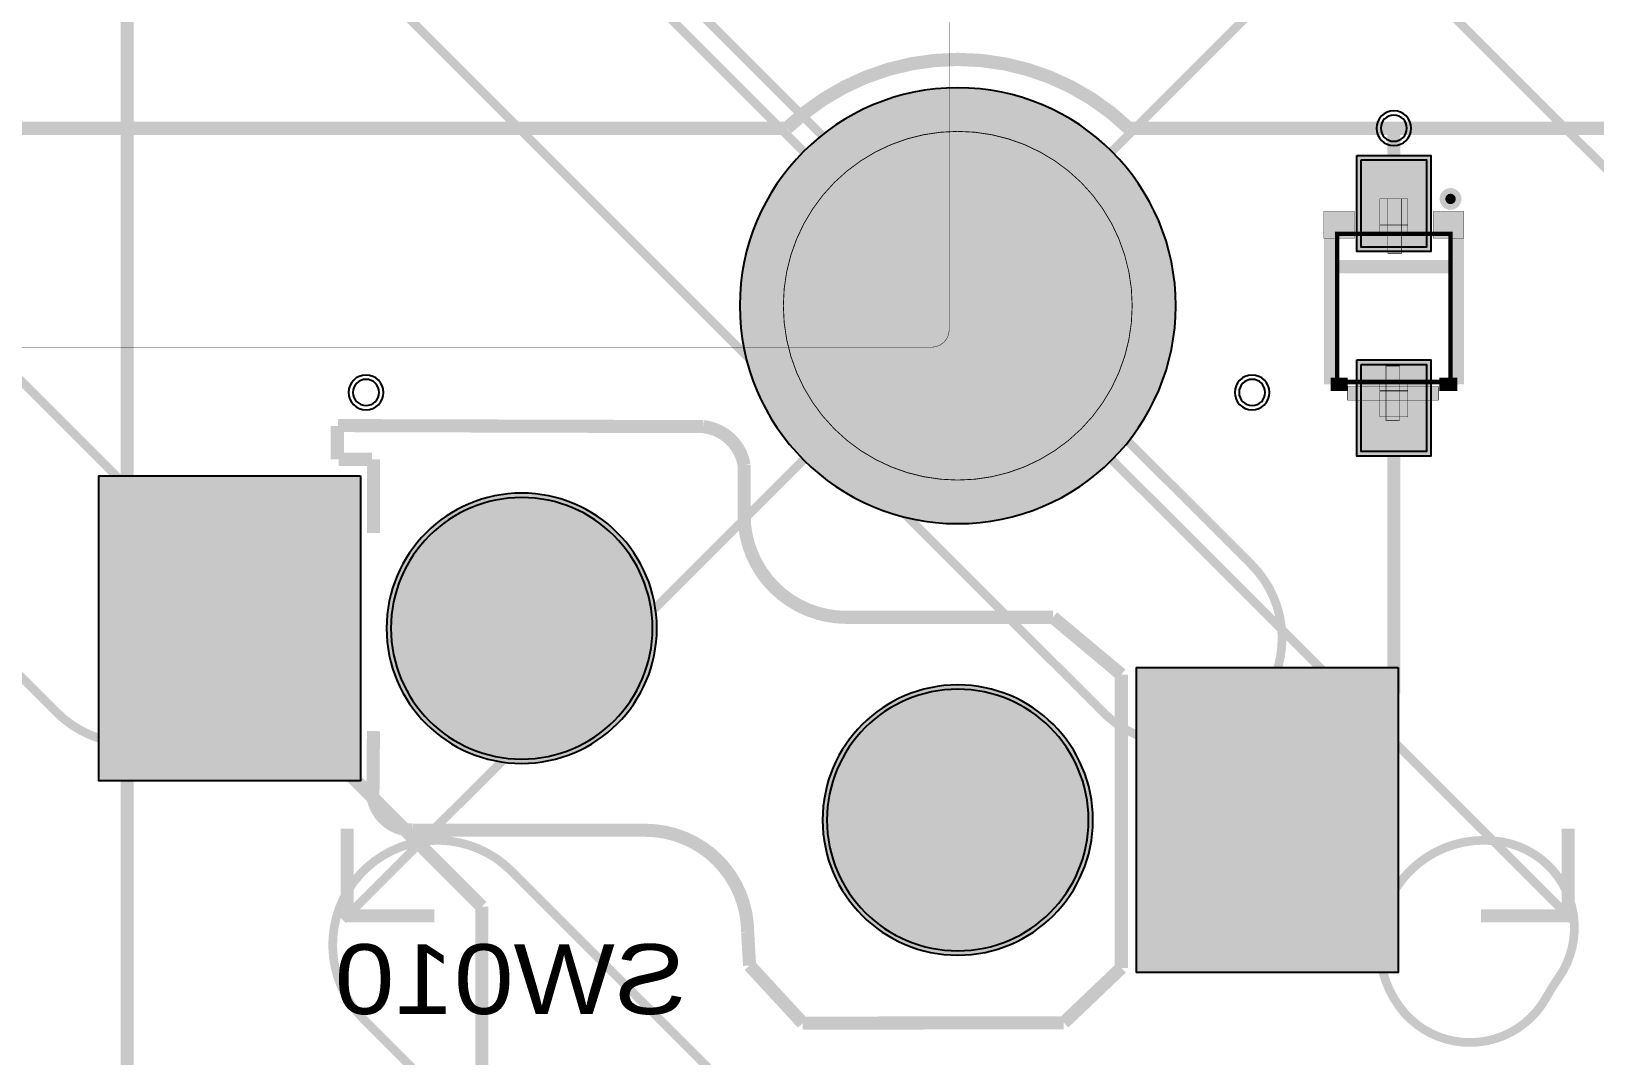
# Model space of a CAD drawing. Header units: millimetres. Extents: x -3 to 238, y -92 to 6.
# Drawn here: x 189.4 to 207.33, y -28.13 to -16.38 of the extents above; entities that cross this region are included whole.
import ezdxf
from ezdxf.enums import TextEntityAlignment as Align

# ---------------------------------------------------------------- set-up
doc = ezdxf.new("R2010")
doc.units = ezdxf.units.MM
doc.header["$MEASUREMENT"] = 0
for name, color, linetype, true_color in [('Bottom-Layer', 7, 'Continuous', 0x0000ff), ('Bottom-Paste-Mask-Layer', 7, 'Continuous', 0x800000), ('Bottom-Silkscreen-Layer', 7, 'Continuous', 0x66cc33), ('Bottom-Solder-Mask-Layer', 7, 'Continuous', 0xaa00ff), ('Component-Marking-Layer', 7, 'Continuous', 0x66ffcc), ('Component-Shape-Layer', 7, 'Continuous', 0x00cccc), ('Document-Layer', 7, 'Continuous', 0xffffff), ('F.Adhes', 7, 'Continuous', 0x9069e9), ('Hole-Layer', 7, 'Continuous', 0x222222), ('Multi-Layer', 7, 'Continuous', 0xc0c0c0), ('Pin-Floating-Layer', 7, 'Continuous', 0xff99ff), ('Pin-Soldering-Layer', 7, 'Continuous', 0xcc9999), ('Top-Layer', 7, 'Continuous', 0xff0000), ('Top-Paste-Mask-Layer', 7, 'Continuous', 0x808080), ('Top-Solder-Mask-Layer', 7, 'Continuous', 0x800080)]:
    doc.layers.add(name, color=color, linetype=linetype, true_color=true_color)
doc.styles.get("Standard").update_dxf_attribs({"font": 'arial.ttf'})

msp = doc.modelspace()

# ---------------------------------------------------------------- hatches: boundary and pattern name
at = {"layer": 'Bottom-Layer'}
for points in [[(197.525, -19.525, 1), (202.525, -19.525, 1)], [(204.65, -17.852), (205.4, -17.852), (205.4, -18.852), (204.65, -18.852)], [(204.65, -20.198), (205.4, -20.198), (205.4, -21.198), (204.65, -21.198)], [(193.175, -21.475), (193.175, -24.975), (190.175, -24.975), (190.175, -21.475)], [(193.475, -23.225, 1), (196.575, -23.225, 1)], [(205.075, -23.675), (205.075, -27.175), (202.075, -27.175), (202.075, -23.675)], [(198.475, -25.425, 1), (201.575, -25.425, 1)]]:
    msp.add_hatch(color=256, dxfattribs=at).paths.add_polyline_path(points)
at = {"layer": 'Bottom-Paste-Mask-Layer'}
for points in [[(197.525, -19.525, 1), (202.525, -19.525, 1)], [(204.65, -17.852), (205.4, -17.852), (205.4, -18.852), (204.65, -18.852)], [(204.65, -20.198), (205.4, -20.198), (205.4, -21.198), (204.65, -21.198)], [(193.175, -21.475), (193.175, -24.975), (190.175, -24.975), (190.175, -21.475)], [(193.475, -23.225, 1), (196.575, -23.225, 1)], [(205.075, -23.675), (205.075, -27.175), (202.075, -27.175), (202.075, -23.675)], [(198.475, -25.425, 1), (201.575, -25.425, 1)]]:
    msp.add_hatch(color=256, dxfattribs=at).paths.add_polyline_path(points)
at = {"layer": 'Bottom-Silkscreen-Layer'}
for points in [[(204.223, -18.75), (204.575, -18.75), (204.575, -18.445), (204.223, -18.445)], [(204.223, -18.75), (204.575, -18.75), (204.575, -18.445), (204.223, -18.445)], [(205.828, -18.75), (205.475, -18.75), (205.475, -18.445), (205.828, -18.445)], [(205.828, -18.75), (205.475, -18.75), (205.475, -18.445), (205.828, -18.445)]]:
    msp.add_hatch(color=256, dxfattribs=at).paths.add_polyline_path(points)
at = {"layer": 'Bottom-Solder-Mask-Layer'}
for points in [[(197.525, -19.525, 1), (202.525, -19.525, 1)], [(204.599, -17.801), (205.451, -17.801), (205.451, -18.903), (204.599, -18.903)], [(204.599, -20.147), (205.451, -20.147), (205.451, -21.249), (204.599, -21.249)], [(193.175, -21.475), (193.175, -24.975), (190.175, -24.975), (190.175, -21.475)], [(193.475, -23.225, 1), (196.575, -23.225, 1)], [(205.075, -23.675), (205.075, -27.175), (202.075, -27.175), (202.075, -23.675)], [(198.475, -25.425, 1), (201.575, -25.425, 1)]]:
    msp.add_hatch(color=256, dxfattribs=at).paths.add_polyline_path(points)
at = {"layer": 'Component-Marking-Layer'}
msp.add_hatch(color=256, dxfattribs=at).paths.add_polyline_path([(205.615, -18.3, 1), (205.735, -18.3, 1)])
msp.add_hatch(color=256, dxfattribs=at).paths.add_polyline_path([(205.615, -18.3, 1), (205.735, -18.3, 1)])
at = {"layer": 'Document-Layer'}
for points in [[(204.955, -18.3), (205.111, -18.3), (205.111, -18.924), (204.955, -18.924)], [(204.955, -18.3), (205.111, -18.3), (205.111, -18.924), (204.955, -18.924)], [(204.935, -20.84), (205.091, -20.84), (205.091, -20.216), (204.935, -20.216)], [(204.935, -20.84), (205.091, -20.84), (205.091, -20.216), (204.935, -20.216)], [(204.495, -20.608), (205.535, -20.608), (205.535, -20.452), (204.495, -20.452)], [(204.495, -20.608), (205.535, -20.608), (205.535, -20.452), (204.495, -20.452)]]:
    msp.add_hatch(color=256, dxfattribs=at).paths.add_polyline_path(points)
at = {"layer": 'Hole-Layer'}
for points in [[(197.525, -19.525, 1), (202.525, -19.525, 1)], [(193.525, -23.225, 1), (196.525, -23.225, 1)], [(198.525, -25.425, 1), (201.525, -25.425, 1)]]:
    msp.add_hatch(color=256, dxfattribs=at).paths.add_polyline_path(points)
at = {"layer": 'Multi-Layer'}
for points in [[(197.525, -19.525, 1), (202.525, -19.525, 1)], [(197.525, -19.525, 1), (202.525, -19.525, 1)], [(197.525, -19.525, 1), (202.525, -19.525, 1)], [(193.475, -23.225, 1), (196.575, -23.225, 1)], [(193.475, -23.225, 1), (196.575, -23.225, 1)], [(193.475, -23.225, 1), (196.575, -23.225, 1)], [(198.475, -25.425, 1), (201.575, -25.425, 1)], [(198.475, -25.425, 1), (201.575, -25.425, 1)], [(198.475, -25.425, 1), (201.575, -25.425, 1)]]:
    msp.add_hatch(color=256, dxfattribs=at).paths.add_polyline_path(points)
at = {"layer": 'Pin-Floating-Layer'}
for points in [[(204.865, -18.71), (205.186, -18.71), (205.186, -18.59), (204.865, -18.59)], [(204.865, -18.71), (205.186, -18.71), (205.186, -18.59), (204.865, -18.59)], [(204.865, -20.51), (205.186, -20.51), (205.186, -20.39), (204.865, -20.39)], [(204.865, -20.51), (205.186, -20.51), (205.186, -20.39), (204.865, -20.39)]]:
    msp.add_hatch(color=256, dxfattribs=at).paths.add_polyline_path(points)
at = {"layer": 'Pin-Soldering-Layer'}
for points in [[(204.865, -18.6), (205.186, -18.6), (205.186, -18.3), (204.865, -18.3)], [(204.865, -18.6), (205.186, -18.6), (205.186, -18.3), (204.865, -18.3)], [(204.865, -20.8), (205.186, -20.8), (205.186, -20.5), (204.865, -20.5)], [(204.865, -20.8), (205.186, -20.8), (205.186, -20.5), (204.865, -20.5)]]:
    msp.add_hatch(color=256, dxfattribs=at).paths.add_polyline_path(points)
at = {"layer": 'Top-Layer'}
for points in [[(197.525, -19.525, 1), (202.525, -19.525, 1)], [(193.475, -23.225, 1), (196.575, -23.225, 1)], [(198.475, -25.425, 1), (201.575, -25.425, 1)]]:
    msp.add_hatch(color=256, dxfattribs=at).paths.add_polyline_path(points)
at = {"layer": 'Top-Paste-Mask-Layer'}
for points in [[(197.525, -19.525, 1), (202.525, -19.525, 1)], [(193.475, -23.225, 1), (196.575, -23.225, 1)], [(198.475, -25.425, 1), (201.575, -25.425, 1)]]:
    msp.add_hatch(color=256, dxfattribs=at).paths.add_polyline_path(points)
at = {"layer": 'Top-Solder-Mask-Layer'}
for points in [[(197.525, -19.525, 1), (202.525, -19.525, 1)], [(193.475, -23.225, 1), (196.575, -23.225, 1)], [(198.475, -25.425, 1), (201.575, -25.425, 1)]]:
    msp.add_hatch(color=256, dxfattribs=at).paths.add_polyline_path(points)

# ---------------------------------------------------------------- linework, layer by layer
at = {"layer": 'Bottom-Layer', "const_width": 0.00508}
msp.add_lwpolyline([(143.977, -19.8), (143.977, -0.2, -0.414), (144.177, 0), (199.726, 0), (199.726, 0, -0.414), (199.926, -0.2), (199.926, -19.8, -0.414), (199.726, -20), (199.726, -20), (144.177, -20, -0.414)], format="xyb", close=True, dxfattribs=at)
at = {"layer": 'Bottom-Layer'}
for points in [[(197.525, -19.525, 1), (202.525, -19.525, 1)], [(193.475, -23.225, 1), (196.575, -23.225, 1)], [(198.475, -25.425, 1), (201.575, -25.425, 1)]]:
    msp.add_lwpolyline(points, format="xyb", close=True, dxfattribs=at)
at = {"layer": 'Bottom-Layer', "const_width": 0.152}
for points in [[(205.025, -18.352), (205.025, -17.489)], [(205.025, -20.698), (205.025, -23.975)], [(191.675, -23.526), (191.675, -23.225)], [(194.568, -26.418), (191.675, -23.526)], [(205.025, -23.975), (203.575, -25.425)], [(194.568, -39.067), (194.568, -26.418)]]:
    msp.add_lwpolyline(points, dxfattribs=at)
at = {"layer": 'Bottom-Layer'}
for points in [[(204.65, -17.852), (205.4, -17.852), (205.4, -18.852), (204.65, -18.852)], [(204.65, -20.198), (205.4, -20.198), (205.4, -21.198), (204.65, -21.198)], [(193.175, -21.475), (193.175, -24.975), (190.175, -24.975), (190.175, -21.475)], [(205.075, -23.675), (205.075, -27.175), (202.075, -27.175), (202.075, -23.675)]]:
    msp.add_lwpolyline(points, close=True, dxfattribs=at)
at = {"layer": 'Bottom-Paste-Mask-Layer'}
for points in [[(197.525, -19.525, 1), (202.525, -19.525, 1)], [(193.475, -23.225, 1), (196.575, -23.225, 1)], [(198.475, -25.425, 1), (201.575, -25.425, 1)]]:
    msp.add_lwpolyline(points, format="xyb", close=True, dxfattribs=at)
for points in [[(204.65, -17.852), (205.4, -17.852), (205.4, -18.852), (204.65, -18.852)], [(204.65, -20.198), (205.4, -20.198), (205.4, -21.198), (204.65, -21.198)], [(193.175, -21.475), (193.175, -24.975), (190.175, -24.975), (190.175, -21.475)], [(205.075, -23.675), (205.075, -27.175), (202.075, -27.175), (202.075, -23.675)]]:
    msp.add_lwpolyline(points, close=True, dxfattribs=at)
at = {"layer": 'Bottom-Silkscreen-Layer', "const_width": 0.00508}
for points in [[(204.223, -18.75), (204.575, -18.75), (204.575, -18.445), (204.223, -18.445)], [(204.223, -18.75), (204.575, -18.75), (204.575, -18.445), (204.223, -18.445)], [(205.828, -18.75), (205.475, -18.75), (205.475, -18.445), (205.828, -18.445)], [(205.828, -18.75), (205.475, -18.75), (205.475, -18.445), (205.828, -18.445)]]:
    msp.add_lwpolyline(points, close=True, dxfattribs=at)
at = {"layer": 'Bottom-Silkscreen-Layer'}
for points, const_width in [([(204.299, -18.674), (204.299, -20.426)], 0.152), ([(204.299, -18.674), (204.299, -20.426)], 0.152), ([(205.752, -18.674), (205.752, -20.426)], 0.152), ([(205.752, -18.674), (205.752, -20.426)], 0.152), ([(204.299, -19.078), (205.752, -19.078)], 0.152), ([(204.299, -19.078), (205.752, -19.078)], 0.152), ([(204.299, -20.426), (204.495, -20.426)], 0.152), ([(204.299, -20.426), (204.495, -20.426)], 0.152), ([(205.752, -20.426), (205.545, -20.426)], 0.152), ([(205.752, -20.426), (205.545, -20.426)], 0.152), ([(192.911, -21.287), (192.911, -20.904)], 0.15), ([(192.911, -21.287), (192.911, -20.904)], 0.15), ([(197.104, -20.912), (192.917, -20.9)], 0.15), ([(197.104, -20.912), (192.917, -20.9)], 0.15), ([(193.309, -21.287), (192.927, -21.287)], 0.15), ([(193.309, -21.287), (192.927, -21.287)], 0.15), ([(193.325, -21.287), (193.325, -22.131)], 0.15), ([(193.325, -21.287), (193.325, -22.131)], 0.15), ([(197.575, -21.354), (197.575, -21.925)], 0.15), ([(197.575, -21.354), (197.575, -21.925)], 0.15), ([(201.116, -23.1), (198.75, -23.1)], 0.15), ([(201.116, -23.1), (198.75, -23.1)], 0.15), ([(201.9, -23.756), (201.116, -23.1)], 0.15), ([(201.9, -23.756), (201.116, -23.1)], 0.15), ([(201.9, -23.756), (201.9, -27.121)], 0.15), ([(201.9, -23.756), (201.9, -27.121)], 0.15), ([(193.325, -24.405), (193.319, -25.138)], 0.15), ([(193.325, -24.405), (193.319, -25.138)], 0.15), ([(196.441, -25.542), (193.777, -25.54)], 0.15), ([(196.441, -25.542), (193.777, -25.54)], 0.15), ([(197.616, -26.717), (197.638, -27.094)], 0.15), ([(197.616, -26.717), (197.638, -27.094)], 0.15), ([(197.638, -27.094), (198.247, -27.755)], 0.15), ([(197.638, -27.094), (198.247, -27.755)], 0.15), ([(201.241, -27.75), (201.9, -27.121)], 0.15), ([(201.241, -27.75), (201.9, -27.121)], 0.15), ([(201.241, -27.75), (198.247, -27.755)], 0.15), ([(201.241, -27.75), (198.247, -27.755)], 0.15)]:
    msp.add_lwpolyline(points, dxfattribs=dict(at, const_width=const_width))
at = {"layer": 'Bottom-Silkscreen-Layer', "const_width": 0.15}
for points in [[(197.104, -20.912, -0.338), (197.575, -21.354)], [(197.104, -20.912, -0.338), (197.575, -21.354)], [(198.75, -23.1, -0.414), (197.575, -21.925)], [(198.75, -23.1, -0.414), (197.575, -21.925)], [(193.777, -25.54, -0.369), (193.32, -25.164)], [(193.777, -25.54, -0.369), (193.32, -25.164)], [(196.441, -25.542, -0.414), (197.616, -26.717)], [(196.441, -25.542, -0.414), (197.616, -26.717)]]:
    msp.add_lwpolyline(points, format="xyb", dxfattribs=at)
at = {"layer": 'Bottom-Solder-Mask-Layer'}
for points in [[(197.525, -19.525, 1), (202.525, -19.525, 1)], [(193.475, -23.225, 1), (196.575, -23.225, 1)], [(198.475, -25.425, 1), (201.575, -25.425, 1)]]:
    msp.add_lwpolyline(points, format="xyb", close=True, dxfattribs=at)
for points in [[(204.599, -17.801), (205.451, -17.801), (205.451, -18.903), (204.599, -18.903)], [(204.599, -20.147), (205.451, -20.147), (205.451, -21.249), (204.599, -21.249)], [(193.175, -21.475), (193.175, -24.975), (190.175, -24.975), (190.175, -21.475)], [(205.075, -23.675), (205.075, -27.175), (202.075, -27.175), (202.075, -23.675)]]:
    msp.add_lwpolyline(points, close=True, dxfattribs=at)
at = {"layer": 'Component-Marking-Layer', "const_width": 0.129}
msp.add_lwpolyline([(205.615, -18.3, 1), (205.735, -18.3, 1)], format="xyb", close=True, dxfattribs=at)
msp.add_lwpolyline([(205.615, -18.3, 1), (205.735, -18.3, 1)], format="xyb", close=True, dxfattribs=at)
at = {"layer": 'Component-Shape-Layer', "const_width": 0.0508}
msp.add_lwpolyline([(204.375, -20.4), (205.675, -20.4), (205.675, -18.7), (204.375, -18.7)], close=True, dxfattribs=at)
msp.add_lwpolyline([(204.375, -20.4), (205.675, -20.4), (205.675, -18.7), (204.375, -18.7)], close=True, dxfattribs=at)
at = {"layer": 'Document-Layer'}
for points, const_width in [([(190.5, -10), (190.5, -29.05)], 0.15), ([(190.5, -29.05), (190.5, -10)], 0.15), ([(190.5, -10), (190.5, -29.05)], 0.15), ([(190.5, -29.05), (190.5, -10)], 0.15), ([(192.975, -26.574), (207.074, -12.474)], 0.1), ([(192.975, -12.474), (207.074, -26.574)], 0.1), ([(193.025, -25.525), (193.025, -26.525)], 0.15), ([(193.025, -25.525), (193.025, -26.525)], 0.15), ([(207.025, -26.525), (207.025, -25.525)], 0.15), ([(207.025, -26.525), (207.025, -25.525)], 0.15), ([(193.025, -26.525), (194.025, -26.525)], 0.15), ([(193.025, -26.525), (194.025, -26.525)], 0.15), ([(206.025, -26.525), (207.025, -26.525)], 0.15), ([(206.025, -26.525), (207.025, -26.525)], 0.15)]:
    msp.add_lwpolyline(points, dxfattribs=dict(at, const_width=const_width))
at = {"layer": 'Document-Layer', "const_width": 0.1}
for points in [[(191.392, -22.494), (182.906, -14.009, 1), (181.209, -15.706), (189.694, -24.191, 1)], [(203.392, -22.494), (194.906, -14.009, 1), (193.209, -15.706), (201.694, -24.191, 1)], [(215.392, -22.494), (206.906, -14.009, 1), (205.209, -15.706), (213.694, -24.191, 1)], [(203.392, -34.494), (194.906, -26.009, 1), (193.209, -27.706), (201.694, -36.191, 1)], [(206.918, -27.229, 0.022), (206.767, -27.47, -0.543), (205.093, -27.571, -0.682), (206.281, -25.678, -0.543)]]:
    msp.add_lwpolyline(points, format="xyb", close=True, dxfattribs=at)
at = {"layer": 'Document-Layer', "const_width": 0.01}
msp.add_lwpolyline([(198.025, -19.525, 1), (202.025, -19.525), (202.025, -19.525, 1), (198.025, -19.525)], format="xyb", dxfattribs=at)
msp.add_lwpolyline([(198.025, -19.525, 1), (202.025, -19.525), (202.025, -19.525, 1), (198.025, -19.525)], format="xyb", dxfattribs=at)
at = {"layer": 'Document-Layer', "const_width": 0.00508}
for points in [[(204.955, -18.3), (205.111, -18.3), (205.111, -18.924), (204.955, -18.924)], [(204.955, -18.3), (205.111, -18.3), (205.111, -18.924), (204.955, -18.924)], [(204.935, -20.84), (205.091, -20.84), (205.091, -20.216), (204.935, -20.216)], [(204.935, -20.84), (205.091, -20.84), (205.091, -20.216), (204.935, -20.216)], [(204.495, -20.608), (205.535, -20.608), (205.535, -20.452), (204.495, -20.452)], [(204.495, -20.608), (205.535, -20.608), (205.535, -20.452), (204.495, -20.452)]]:
    msp.add_lwpolyline(points, close=True, dxfattribs=at)
at = {"layer": 'F.Adhes', "const_width": 0.15}
for points in [[(193.025, -25.525), (193.025, -26.525)], [(193.025, -26.525), (193.025, -25.525)], [(193.025, -25.525), (193.025, -26.525)], [(193.025, -26.525), (193.025, -25.525)], [(207.025, -26.525), (207.025, -25.525)], [(207.025, -26.525), (207.025, -25.525)], [(207.025, -26.525), (207.025, -25.525)], [(207.025, -26.525), (207.025, -25.525)], [(193.025, -26.525), (194.025, -26.525)], [(194.025, -26.525), (193.025, -26.525)], [(193.025, -26.525), (194.025, -26.525)], [(194.025, -26.525), (193.025, -26.525)], [(206.025, -26.525), (207.025, -26.525)], [(206.025, -26.525), (207.025, -26.525)], [(206.025, -26.525), (207.025, -26.525)], [(206.025, -26.525), (207.025, -26.525)]]:
    msp.add_lwpolyline(points, dxfattribs=at)
at = {"layer": 'Hole-Layer'}
for points in [[(197.525, -19.525, 1), (202.525, -19.525, 1)], [(204.875, -17.489, 1), (205.175, -17.489, 1)], [(193.09, -20.52, 1), (193.39, -20.52, 1)], [(203.25, -20.52, 1), (203.55, -20.52, 1)]]:
    msp.add_lwpolyline(points, format="xyb", close=True, dxfattribs=at)
for points in [[(193.525, -23.225, 1), (196.525, -23.225), (196.525, -23.225, 1), (193.525, -23.225)], [(198.525, -25.425, 1), (201.525, -25.425), (201.525, -25.425, 1), (198.525, -25.425)]]:
    msp.add_lwpolyline(points, format="xyb", dxfattribs=at)
at = {"layer": 'Multi-Layer'}
for points in [[(197.525, -19.525, 1), (202.525, -19.525, 1)], [(197.525, -19.525, 1), (202.525, -19.525, 1)], [(197.525, -19.525, 1), (202.525, -19.525, 1)], [(204.825, -17.489, 1), (205.225, -17.489, 1)], [(193.04, -20.52, 1), (193.44, -20.52, 1)], [(203.2, -20.52, 1), (203.6, -20.52, 1)], [(193.475, -23.225, 1), (196.575, -23.225, 1)], [(193.475, -23.225, 1), (196.575, -23.225, 1)], [(193.475, -23.225, 1), (196.575, -23.225, 1)], [(198.475, -25.425, 1), (201.575, -25.425, 1)], [(198.475, -25.425, 1), (201.575, -25.425, 1)], [(198.475, -25.425, 1), (201.575, -25.425, 1)]]:
    msp.add_lwpolyline(points, format="xyb", close=True, dxfattribs=at)
at = {"layer": 'Pin-Floating-Layer', "const_width": 0.00508}
for points in [[(204.865, -18.71), (205.186, -18.71), (205.186, -18.59), (204.865, -18.59)], [(204.865, -18.71), (205.186, -18.71), (205.186, -18.59), (204.865, -18.59)], [(204.865, -20.51), (205.186, -20.51), (205.186, -20.39), (204.865, -20.39)], [(204.865, -20.51), (205.186, -20.51), (205.186, -20.39), (204.865, -20.39)]]:
    msp.add_lwpolyline(points, close=True, dxfattribs=at)
at = {"layer": 'Pin-Soldering-Layer', "const_width": 0.00508}
for points in [[(204.865, -18.6), (205.186, -18.6), (205.186, -18.3), (204.865, -18.3)], [(204.865, -18.6), (205.186, -18.6), (205.186, -18.3), (204.865, -18.3)], [(204.865, -20.8), (205.186, -20.8), (205.186, -20.5), (204.865, -20.5)], [(204.865, -20.8), (205.186, -20.8), (205.186, -20.5), (204.865, -20.5)]]:
    msp.add_lwpolyline(points, close=True, dxfattribs=at)
at = {"layer": 'Top-Layer', "const_width": 0.00508}
msp.add_lwpolyline([(143.977, -19.8), (143.977, -0.2, -0.414), (144.177, 0), (199.726, 0), (199.726, 0, -0.414), (199.926, -0.2), (199.926, -19.8, -0.414), (199.726, -20), (199.726, -20), (144.177, -20, -0.414)], format="xyb", close=True, dxfattribs=at)
at = {"layer": 'Top-Layer', "const_width": 0.152}
msp.add_lwpolyline([(201.985, -17.489, 0.403), (198.066, -17.489)], format="xyb", dxfattribs=at)
at = {"layer": 'Top-Layer'}
for points in [[(197.525, -19.525, 1), (202.525, -19.525, 1)], [(193.475, -23.225, 1), (196.575, -23.225, 1)], [(198.475, -25.425, 1), (201.575, -25.425, 1)]]:
    msp.add_lwpolyline(points, format="xyb", close=True, dxfattribs=at)
at = {"layer": 'Top-Layer', "const_width": 0.152}
for points in [[(185.948, -17.489), (198.066, -17.489)], [(201.985, -17.489), (205.025, -17.489)], [(205.025, -17.489), (217.116, -17.489)]]:
    msp.add_lwpolyline(points, dxfattribs=at)
at = {"layer": 'Top-Paste-Mask-Layer'}
for points in [[(197.525, -19.525, 1), (202.525, -19.525, 1)], [(193.475, -23.225, 1), (196.575, -23.225, 1)], [(198.475, -25.425, 1), (201.575, -25.425, 1)]]:
    msp.add_lwpolyline(points, format="xyb", close=True, dxfattribs=at)
at = {"layer": 'Top-Solder-Mask-Layer'}
for points in [[(197.525, -19.525, 1), (202.525, -19.525, 1)], [(193.475, -23.225, 1), (196.575, -23.225, 1)], [(198.475, -25.425, 1), (201.575, -25.425, 1)]]:
    msp.add_lwpolyline(points, format="xyb", close=True, dxfattribs=at)

# ---------------------------------------------------------------- texts
at = {"layer": 'Bottom-Silkscreen-Layer', "text_generation_flag": 2, "width": 1.1}
msp.add_text('SW010', height=0.8001, dxfattribs=at).set_placement((194.897, -27.25), align=Align.MIDDLE_CENTER)

doc.saveas('drawing.dxf')
